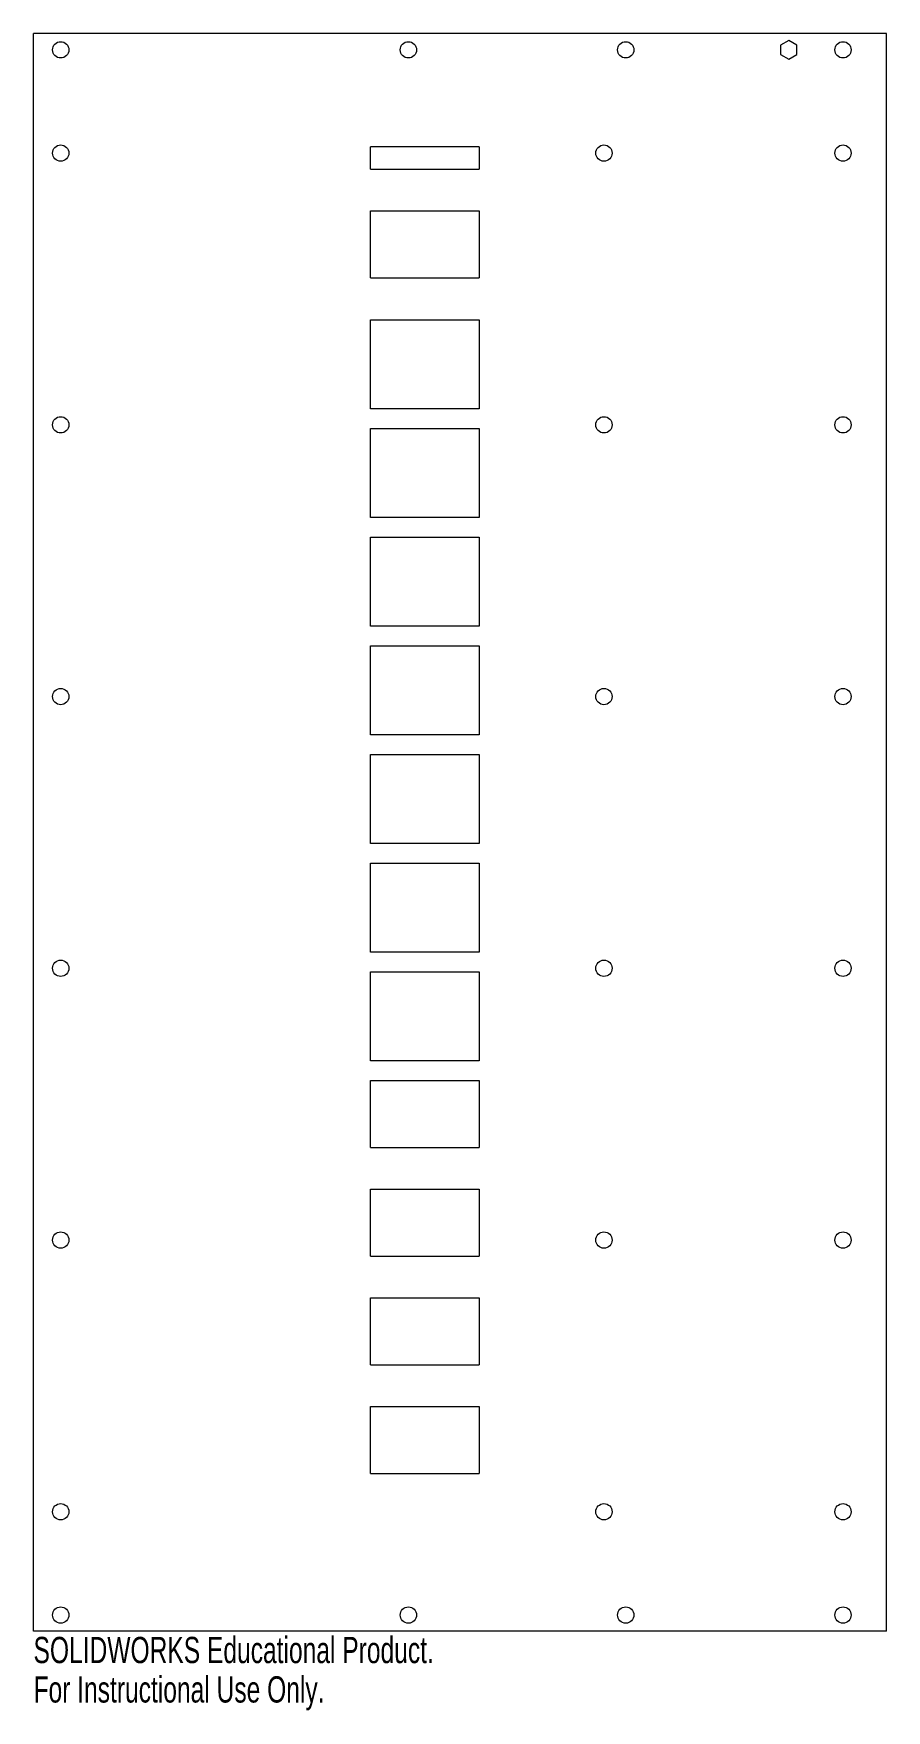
# Model space of a CAD drawing. Header units: millimetres. Extents: x 3 to 160, y -162 to 147.
import ezdxf

# ---------------------------------------------------------------- set-up
doc = ezdxf.new("R2010")
doc.units = ezdxf.units.MM
doc.styles.add('SLDTEXTSTYLE0', font='TXT', dxfattribs={"width": 0.7})

msp = doc.modelspace()

# ---------------------------------------------------------------- linework, layer by layer
at = {"color": 7, "linetype": 'Continuous', "lineweight": 15}
for p, q in [((3, -147), (3, 147)), ((160, 147), (3, 147)), ((142, 145.73), (140.5, 144.87)), ((143.5, 144.87), (142, 145.73)), ((160, -147), (160, 147)), ((140.5, 144.87), (140.5, 143.13)), ((140.5, 143.13), (142, 142.27)), ((142, 142.27), (143.5, 143.13)), ((143.5, 143.13), (143.5, 144.87)), ((65, 122.05), (65, 126.15)), ((85, 126.15), (65, 126.15)), ((85, 126.15), (85, 122.05)), ((65, 122.05), (85, 122.05)), ((65, 102.05), (65, 114.35)), ((65, 114.35), (85, 114.35)), ((85, 114.35), (85, 102.05)), ((65, 102.05), (85, 102.05)), ((65, 77.95), (65, 94.35)), ((65, 94.35), (85, 94.35)), ((85, 94.35), (85, 77.95)), ((85, 77.95), (65, 77.95)), ((65, 57.95), (65, 74.35)), ((65, 74.35), (85, 74.35)), ((85, 74.35), (85, 57.95)), ((85, 57.95), (65, 57.95)), ((65, 37.95), (65, 54.35)), ((65, 54.35), (85, 54.35)), ((85, 54.35), (85, 37.95)), ((85, 37.95), (65, 37.95)), ((65, 17.95), (65, 34.35)), ((65, 34.35), (85, 34.35)), ((85, 34.35), (85, 17.95)), ((85, 17.95), (65, 17.95)), ((65, -2.05), (65, 14.35)), ((65, 14.35), (85, 14.35)), ((85, 14.35), (85, -2.05)), ((85, -2.05), (65, -2.05)), ((65, -22.05), (65, -5.65)), ((65, -5.65), (85, -5.65)), ((85, -5.65), (85, -22.05)), ((85, -22.05), (65, -22.05)), ((65, -42.05), (65, -25.65)), ((65, -25.65), (85, -25.65)), ((85, -25.65), (85, -42.05)), ((85, -42.05), (65, -42.05)), ((65, -57.95), (65, -45.65)), ((65, -45.65), (85, -45.65)), ((85, -45.65), (85, -57.95)), ((65, -57.95), (85, -57.95)), ((65, -77.95), (65, -65.65)), ((65, -65.65), (85, -65.65)), ((85, -65.65), (85, -77.95)), ((65, -77.95), (85, -77.95)), ((65, -97.95), (65, -85.65)), ((65, -85.65), (85, -85.65)), ((85, -85.65), (85, -97.95)), ((65, -97.95), (85, -97.95)), ((65, -117.95), (65, -105.65)), ((65, -105.65), (85, -105.65)), ((85, -105.65), (85, -117.95)), ((65, -117.95), (85, -117.95)), ((160, -147), (3, -147))]:
    msp.add_line(p, q, dxfattribs=at)
for centre in [(8, 144), (72, 144), (112, 144), (152, 144), (8, 125), (108, 125), (152, 125), (8, 75), (108, 75), (152, 75), (8, 25), (108, 25), (152, 25), (8, -25), (108, -25), (152, -25), (8, -75), (108, -75), (152, -75), (8, -125), (108, -125), (152, -125), (8, -144), (72, -144), (112, -144), (152, -144)]:
    msp.add_circle(centre, 1.5, dxfattribs=at)

# ---------------------------------------------------------------- texts
at = {"color": 7, "linetype": 'Continuous', "char_height": 4.8336, "attachment_point": 1, "style": 'SLDTEXTSTYLE0'}
for s, insert in [('SOLIDWORKS Educational Product.', (3, -148.02)), ('For Instructional Use Only.', (3, -155.27))]:
    msp.add_mtext(s, dxfattribs=dict(at, insert=insert))

doc.saveas('drawing.dxf')
